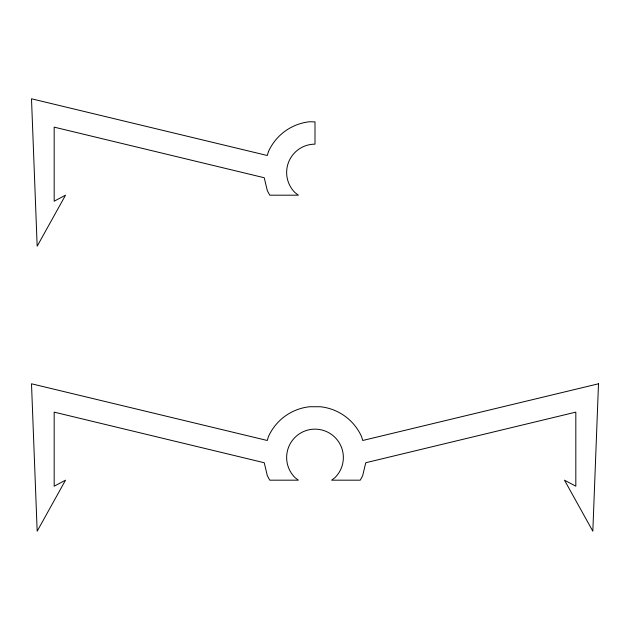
<?xml version="1.0" encoding="UTF-8"?>
<svg xmlns="http://www.w3.org/2000/svg" width="630" height="630" viewBox="0 0 630 630"><rect width="100%" height="100%" fill="white"/><g stroke="black" fill="none" stroke-linecap="round" stroke-linejoin="round"><path stroke-width="0.94" d="M598.5 383.788L592.83 531.208L564.48 480.178L575.82 486.195L575.82 412.138L365.762 462.735L362.675 475.697L360.25 480.178L331.616 480.178L335.05 477.548A28.35 28.35 0 0 0 335.05 437.448A28.35 28.35 0 0 0 294.95 437.448A28.35 28.35 0 0 0 294.95 477.548L298.384 480.178L269.75 480.178L267.325 475.697L264.238 462.735L54.18 412.138L54.18 486.195L65.52 480.178L37.17 531.208L31.5 383.788L267.277 440.488L268.419 436.653A51.03 51.03 0 0 1 309.763 406.736L320.237 406.736A51.03 51.03 0 0 1 361.581 436.653L362.723 440.488L598.5 383.788M268.419 151.657L267.277 155.492L31.5 98.792L37.17 246.212L65.52 195.182L54.18 201.198L54.18 127.142L264.238 177.739L267.325 190.693L269.75 195.182L298.384 195.182L294.95 192.552A28.35 28.35 0 0 1 315 144.152L315 121.889L309.763 121.74A51.03 51.03 0 0 0 268.419 151.657"/></g></svg>
